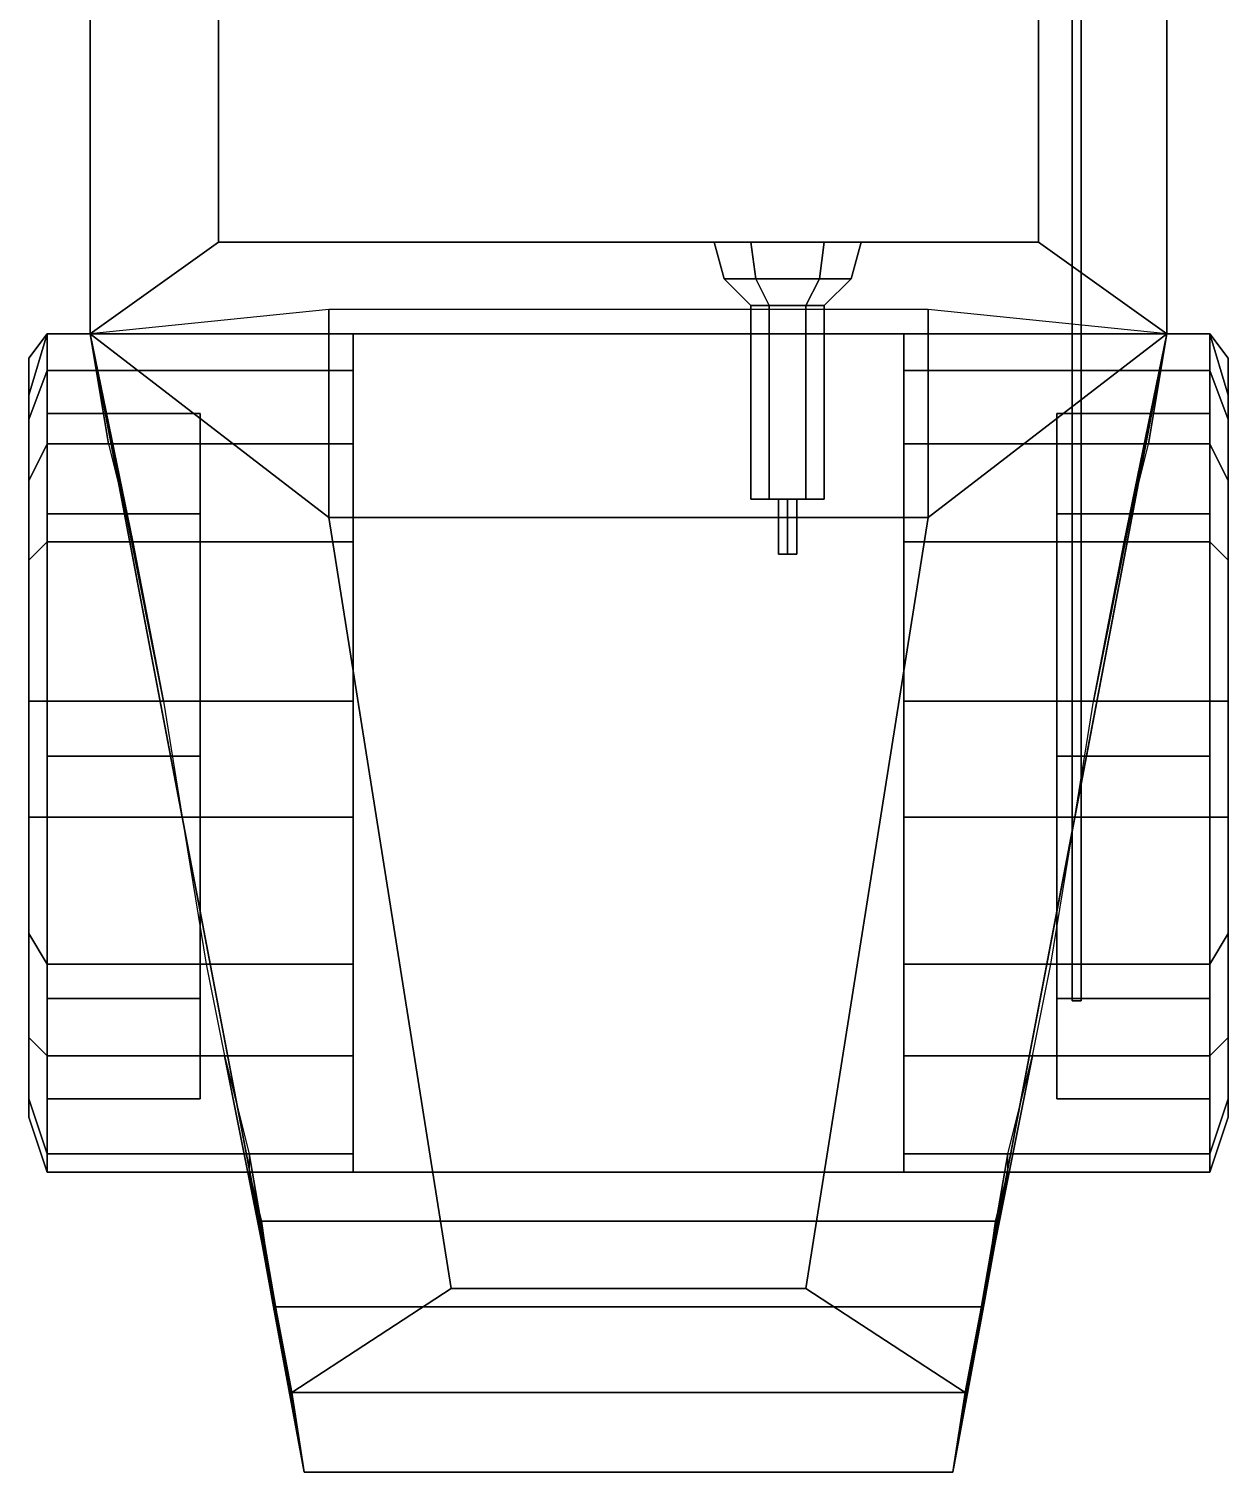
# Model space of a CAD drawing. Header units: millimetres. Extents: x -0.98 to 3, y -2.57 to 7.
# Drawn here: x -0.98 to 0.98, y -2.57 to -0.212 of the extents above; entities that cross this region are included whole.
import ezdxf

# ---------------------------------------------------------------- set-up
doc = ezdxf.new("R2010")
doc.units = ezdxf.units.MM
for name, color, linetype in [('gun', 1, 'Continuous'), ('mudguards', 6, 'Continuous'), ('wheels', 2, 'Continuous')]:
    doc.layers.add(name, color=color, linetype=linetype)

msp = doc.modelspace()

# ---------------------------------------------------------------- linework, layer by layer
for points in [[(-0.88, 1.64, 1.35), (-0.88, -0.71, 1.35), (-0.67, -0.56, 1.76), (-0.67, 1.45, 1.76)], [(0.67, -0.56, 1.76), (0.88, -0.71, 1.35), (0.88, 1.64, 1.35), (0.67, 1.45, 1.76)], [(-0.67, 1.45, 1.76), (-0.67, -0.56, 1.76), (0.67, -0.56, 1.76), (0.67, 1.45, 1.76)], [(0.74, 1.24, 1.72), (0.725, 1.24, 1.7287), (0.725, -1.8, 1.7287), (0.74, -1.8, 1.72)], [(0.725, 1.24, 1.7287), (0.725, 1.24, 1.7113), (0.725, -1.8, 1.7113), (0.725, -1.8, 1.7287)], [(0.725, 1.24, 1.7113), (0.74, 1.24, 1.72), (0.74, -1.8, 1.72), (0.725, -1.8, 1.7113)], [(-0.88, -0.14, 0.32), (-0.88, -0.71, 0.32), (-0.88, -0.71, 1.35), (-0.88, -0.14, 1.35)], [(0.88, -0.14, 0.32), (0.88, -0.71, 0.32), (-0.88, -0.71, 0.32), (-0.88, -0.14, 0.32)], [(0.88, -0.71, 1.35), (0.88, -0.71, 0.32), (0.88, -0.14, 0.32), (0.88, -0.14, 1.35)], [(-0.67, -0.56, 1.76), (-0.88, -0.71, 1.35), (0.88, -0.71, 1.35), (0.67, -0.56, 1.76)], [(-0.88, -0.71, 1.35), (-0.88, -0.71, 1.35), (-0.49, -1.01, 1.44), (-0.49, -0.67, 1.45)], [(-0.49, -0.67, 1.45), (-0.49, -1.01, 1.44), (0.49, -1.01, 1.44), (0.49, -0.67, 1.45)], [(0.49, -1.01, 1.44), (0.88, -0.71, 1.35), (0.88, -0.71, 1.35), (0.49, -0.67, 1.45)], [(-0.88, -0.71, 0.51), (-0.88, -0.71, 0.32), (0.88, -0.71, 0.32), (0.88, -0.71, 0.51)], [(-0.88, -0.71, 1.35), (-0.55, -2.44, 1.11), (-0.29, -2.27, 1.31), (-0.49, -1.01, 1.44)], [(0.88, -0.71, 1.35), (0.55, -2.44, 1.11), (-0.55, -2.44, 1.11), (-0.88, -0.71, 1.35)], [(-0.7293, -1.4999, 1.2404), (-0.88, -0.71, 1.35), (-0.88, -0.71, 1.23), (-0.76, -1.31, 1.23)], [(-0.76, -1.31, 1.23), (-0.88, -0.71, 1.23), (-0.88, -0.71, 1.14), (-0.81, -1.05, 1.14)], [(-0.81, -1.05, 1.14), (-0.88, -0.71, 1.14), (-0.88, -0.71, 1), (-0.85, -0.89, 1)], [(-0.85, -0.89, 1), (-0.88, -0.71, 1), (-0.88, -0.71, 0.51), (-0.87, -0.77, 0.81)], [(-0.45, -0.71, 0.39), (-0.45, -2.08, 0.43), (-0.45, -2.08, 1.23), (-0.45, -0.71, 1.23)], [(0.45, -0.71, 0.39), (0.45, -2.08, 0.43), (-0.45, -2.08, 0.43), (-0.45, -0.71, 0.39)], [(0.29, -2.27, 1.31), (0.55, -2.44, 1.11), (0.88, -0.71, 1.35), (0.49, -1.01, 1.44)], [(0.45, -2.08, 1.23), (0.45, -2.08, 0.43), (0.45, -0.71, 0.39), (0.45, -0.71, 1.23)], [(0.88, -0.71, 1.23), (0.88, -0.71, 1.35), (0.7293, -1.5002, 1.2404), (0.76, -1.31, 1.23)], [(0.88, -0.71, 1.14), (0.88, -0.71, 1.23), (0.76, -1.31, 1.23), (0.81, -1.05, 1.14)], [(0.88, -0.71, 1), (0.88, -0.71, 1.14), (0.81, -1.05, 1.14), (0.85, -0.89, 1)], [(0.88, -0.71, 0.51), (0.88, -0.71, 1), (0.85, -0.89, 1), (0.87, -0.77, 0.81)], [(-0.49, -1.01, 1.44), (-0.29, -2.27, 1.31), (0.29, -2.27, 1.31), (0.49, -1.01, 1.44)], [(-0.55, -2.44, 1.11), (-0.7293, -1.4999, 1.2404), (-0.69, -1.74, 1.14), (-0.66, -1.89, 1.01)], [(0.69, -1.74, 1.14), (0.7293, -1.5002, 1.2404), (0.55, -2.44, 1.11), (0.66, -1.89, 1.01)], [(0.74, -1.8, 1.72), (0.725, -1.8, 1.7287), (0.725, -1.8, 1.7113), (0.74, -1.8, 1.72)], [(-0.53, -2.57, 0.95), (-0.55, -2.44, 1.11), (-0.66, -1.89, 1.01), (-0.62, -2.05, 0.76)], [(0.66, -1.89, 1.01), (0.55, -2.44, 1.11), (0.53, -2.57, 0.95), (0.62, -2.05, 0.76)], [(-0.58, -2.3, 0.51), (-0.53, -2.57, 0.95), (-0.62, -2.05, 0.76), (-0.62, -2.08, 0.51)], [(0.62, -2.05, 0.76), (0.53, -2.57, 0.95), (0.58, -2.3, 0.51), (0.62, -2.08, 0.51)], [(-0.6, -2.16, 0.43), (-0.58, -2.3, 0.51), (-0.62, -2.08, 0.51), (-0.62, -2.08, 0.43)], [(0.62, -2.08, 0.43), (0.6, -2.16, 0.43), (-0.6, -2.16, 0.43), (-0.62, -2.08, 0.43)], [(0.62, -2.08, 0.51), (0.58, -2.3, 0.51), (0.6, -2.16, 0.43), (0.62, -2.08, 0.43)], [(0.6, -2.16, 0.43), (0.58, -2.3, 0.51), (-0.58, -2.3, 0.51), (-0.6, -2.16, 0.43)], [(-0.29, -2.27, 1.31), (-0.55, -2.44, 1.11), (0.55, -2.44, 1.11), (0.29, -2.27, 1.31)], [(0.58, -2.3, 0.51), (0.53, -2.57, 0.95), (-0.53, -2.57, 0.95), (-0.58, -2.3, 0.51)], [(0.53, -2.57, 0.95), (0.55, -2.44, 1.11), (-0.55, -2.44, 1.11), (-0.53, -2.57, 0.95)]]:
    msp.add_3dface(points)
at = {"layer": 'gun'}
for points in [[(0.1561, -0.62, 1.56), (0.14, -0.56, 1.56), (0.2, -0.56, 1.4561), (0.208, -0.62, 1.47)], [(0.208, -0.62, 1.65), (0.2, -0.56, 1.6639), (0.14, -0.56, 1.56), (0.1561, -0.62, 1.56)], [(0.208, -0.62, 1.47), (0.2, -0.56, 1.4561), (0.32, -0.56, 1.4561), (0.312, -0.62, 1.47)], [(0.312, -0.62, 1.65), (0.32, -0.56, 1.6639), (0.2, -0.56, 1.6639), (0.208, -0.62, 1.65)], [(0.312, -0.62, 1.47), (0.32, -0.56, 1.4561), (0.38, -0.56, 1.56), (0.3639, -0.62, 1.56)], [(0.3639, -0.62, 1.56), (0.38, -0.56, 1.56), (0.32, -0.56, 1.6639), (0.312, -0.62, 1.65)], [(0.2, -0.6639, 1.56), (0.1561, -0.62, 1.56), (0.208, -0.62, 1.47), (0.23, -0.6639, 1.508)], [(0.23, -0.6639, 1.612), (0.208, -0.62, 1.65), (0.1561, -0.62, 1.56), (0.2, -0.6639, 1.56)], [(0.23, -0.6639, 1.508), (0.208, -0.62, 1.47), (0.312, -0.62, 1.47), (0.29, -0.6639, 1.508)], [(0.29, -0.6639, 1.612), (0.312, -0.62, 1.65), (0.208, -0.62, 1.65), (0.23, -0.6639, 1.612)], [(0.29, -0.6639, 1.508), (0.312, -0.62, 1.47), (0.3639, -0.62, 1.56), (0.32, -0.6639, 1.56)], [(0.32, -0.6639, 1.56), (0.3639, -0.62, 1.56), (0.312, -0.62, 1.65), (0.29, -0.6639, 1.612)], [(0.23, -0.6639, 1.612), (0.2, -0.6639, 1.56), (0.2, -0.98, 1.56), (0.23, -0.98, 1.612)], [(0.2, -0.6639, 1.56), (0.23, -0.6639, 1.508), (0.23, -0.98, 1.508), (0.2, -0.98, 1.56)], [(0.29, -0.6639, 1.612), (0.23, -0.6639, 1.612), (0.23, -0.98, 1.612), (0.29, -0.98, 1.612)], [(0.23, -0.6639, 1.508), (0.29, -0.6639, 1.508), (0.29, -0.98, 1.508), (0.23, -0.98, 1.508)], [(0.32, -0.6639, 1.56), (0.29, -0.6639, 1.612), (0.29, -0.98, 1.612), (0.32, -0.98, 1.56)], [(0.29, -0.6639, 1.508), (0.32, -0.6639, 1.56), (0.32, -0.98, 1.56), (0.29, -0.98, 1.508)], [(0.29, -0.98, 1.612), (0.23, -0.98, 1.612), (0.2, -0.98, 1.56), (0.32, -0.98, 1.56)], [(0.32, -0.98, 1.56), (0.2, -0.98, 1.56), (0.23, -0.98, 1.508), (0.29, -0.98, 1.508)], [(0.26, -0.98, 1.595), (0.245, -0.98, 1.58), (0.245, -1.07, 1.58), (0.26, -1.07, 1.595)], [(0.245, -0.98, 1.58), (0.26, -0.98, 1.565), (0.26, -1.07, 1.565), (0.245, -1.07, 1.58)], [(0.275, -0.98, 1.58), (0.26, -0.98, 1.595), (0.26, -1.07, 1.595), (0.275, -1.07, 1.58)], [(0.26, -0.98, 1.565), (0.275, -0.98, 1.58), (0.275, -1.07, 1.58), (0.26, -1.07, 1.565)], [(0.26, -1.07, 1.595), (0.245, -1.07, 1.58), (0.26, -1.07, 1.565), (0.275, -1.07, 1.58)]]:
    msp.add_3dface(points, dxfattribs=at)
at = {"layer": 'mudguards'}
for points in [[(-0.98, -0.75, 0.32), (-0.98, -0.81, 0.58), (-0.95, -0.71, 0.51), (-0.95, -0.71, 0.32)], [(-0.95, -0.71, 0.32), (-0.95, -0.71, 0.51), (-0.98, -0.81, 0.58), (-0.98, -0.75, 0.32)], [(-0.95, -0.71, 0.51), (-0.95, -0.77, 0.81), (-0.98, -0.85, 0.77), (-0.98, -0.81, 0.58)], [(-0.98, -0.81, 0.58), (-0.98, -0.85, 0.77), (-0.95, -0.77, 0.81), (-0.95, -0.71, 0.51)], [(-0.95, -0.71, 0.32), (-0.95, -0.71, 0.51), (-0.45, -0.71, 0.51), (-0.45, -0.71, 0.32)], [(-0.45, -0.71, 0.32), (-0.45, -0.71, 0.51), (-0.95, -0.71, 0.51), (-0.95, -0.71, 0.32)], [(-0.45, -0.71, 0.51), (-0.45, -0.77, 0.81), (-0.95, -0.77, 0.81), (-0.95, -0.71, 0.51)], [(-0.95, -0.71, 0.51), (-0.95, -0.77, 0.81), (-0.45, -0.77, 0.81), (-0.45, -0.71, 0.51)], [(0.45, -0.71, 0.51), (0.45, -0.77, 0.81), (0.95, -0.77, 0.81), (0.95, -0.71, 0.51)], [(0.95, -0.71, 0.51), (0.95, -0.77, 0.81), (0.45, -0.77, 0.81), (0.45, -0.71, 0.51)], [(0.95, -0.71, 0.32), (0.95, -0.71, 0.51), (0.45, -0.71, 0.51), (0.45, -0.71, 0.32)], [(0.45, -0.71, 0.32), (0.45, -0.71, 0.51), (0.95, -0.71, 0.51), (0.95, -0.71, 0.32)], [(0.95, -0.71, 0.51), (0.95, -0.77, 0.81), (0.98, -0.85, 0.77), (0.98, -0.81, 0.58)], [(0.98, -0.81, 0.58), (0.98, -0.85, 0.77), (0.95, -0.77, 0.81), (0.95, -0.71, 0.51)], [(0.98, -0.75, 0.32), (0.98, -0.81, 0.58), (0.95, -0.71, 0.51), (0.95, -0.71, 0.32)], [(0.95, -0.71, 0.32), (0.95, -0.71, 0.51), (0.98, -0.81, 0.58), (0.98, -0.75, 0.32)], [(-0.95, -0.77, 0.81), (-0.95, -0.89, 1), (-0.98, -0.95, 0.94), (-0.98, -0.85, 0.77)], [(-0.98, -0.85, 0.77), (-0.98, -0.95, 0.94), (-0.95, -0.89, 1), (-0.95, -0.77, 0.81)], [(-0.95, -0.77, 0.81), (-0.95, -0.89, 1), (-0.45, -0.89, 1), (-0.45, -0.77, 0.81)], [(-0.45, -0.77, 0.81), (-0.45, -0.89, 1), (-0.95, -0.89, 1), (-0.95, -0.77, 0.81)], [(0.95, -0.77, 0.81), (0.95, -0.89, 1), (0.45, -0.89, 1), (0.45, -0.77, 0.81)], [(0.45, -0.77, 0.81), (0.45, -0.89, 1), (0.95, -0.89, 1), (0.95, -0.77, 0.81)], [(0.98, -0.85, 0.77), (0.98, -0.95, 0.94), (0.95, -0.89, 1), (0.95, -0.77, 0.81)], [(0.95, -0.77, 0.81), (0.95, -0.89, 1), (0.98, -0.95, 0.94), (0.98, -0.85, 0.77)], [(-0.98, -0.95, 0.94), (-0.98, -1.08, 1.05), (-0.95, -1.05, 1.14), (-0.95, -0.89, 1)], [(-0.95, -0.89, 1), (-0.95, -1.05, 1.14), (-0.98, -1.08, 1.05), (-0.98, -0.95, 0.94)], [(-0.45, -0.89, 1), (-0.45, -1.05, 1.14), (-0.95, -1.05, 1.14), (-0.95, -0.89, 1)], [(-0.95, -0.89, 1), (-0.95, -1.05, 1.14), (-0.45, -1.05, 1.14), (-0.45, -0.89, 1)], [(0.95, -0.89, 1), (0.95, -1.05, 1.14), (0.45, -1.05, 1.14), (0.45, -0.89, 1)], [(0.45, -0.89, 1), (0.45, -1.05, 1.14), (0.95, -1.05, 1.14), (0.95, -0.89, 1)], [(0.98, -0.95, 0.94), (0.98, -1.08, 1.05), (0.95, -1.05, 1.14), (0.95, -0.89, 1)], [(0.95, -0.89, 1), (0.95, -1.05, 1.14), (0.98, -1.08, 1.05), (0.98, -0.95, 0.94)], [(-0.98, -1.08, 1.05), (-0.98, -1.31, 1.14), (-0.95, -1.31, 1.23), (-0.95, -1.05, 1.14)], [(-0.95, -1.05, 1.14), (-0.95, -1.31, 1.23), (-0.98, -1.31, 1.14), (-0.98, -1.08, 1.05)], [(-0.45, -1.05, 1.14), (-0.45, -1.31, 1.23), (-0.95, -1.31, 1.23), (-0.95, -1.05, 1.14)], [(-0.95, -1.05, 1.14), (-0.95, -1.31, 1.23), (-0.45, -1.31, 1.23), (-0.45, -1.05, 1.14)], [(0.45, -1.05, 1.14), (0.45, -1.31, 1.23), (0.95, -1.31, 1.23), (0.95, -1.05, 1.14)], [(0.95, -1.05, 1.14), (0.95, -1.31, 1.23), (0.45, -1.31, 1.23), (0.45, -1.05, 1.14)], [(0.95, -1.05, 1.14), (0.95, -1.31, 1.23), (0.98, -1.31, 1.14), (0.98, -1.08, 1.05)], [(0.98, -1.08, 1.05), (0.98, -1.31, 1.14), (0.95, -1.31, 1.23), (0.95, -1.05, 1.14)], [(-0.98, -1.31, 1.14), (-0.98, -1.5, 1.14), (-0.95, -1.5, 1.24), (-0.95, -1.31, 1.23)], [(-0.95, -1.31, 1.23), (-0.95, -1.5, 1.24), (-0.98, -1.5, 1.14), (-0.98, -1.31, 1.14)], [(-0.95, -1.31, 1.23), (-0.95, -1.5, 1.24), (-0.45, -1.5, 1.24), (-0.45, -1.31, 1.23)], [(-0.45, -1.31, 1.23), (-0.45, -1.5, 1.24), (-0.95, -1.5, 1.24), (-0.95, -1.31, 1.23)], [(0.95, -1.31, 1.23), (0.95, -1.5, 1.24), (0.45, -1.5, 1.24), (0.45, -1.31, 1.23)], [(0.45, -1.31, 1.23), (0.45, -1.5, 1.24), (0.95, -1.5, 1.24), (0.95, -1.31, 1.23)], [(0.98, -1.31, 1.14), (0.98, -1.5, 1.14), (0.95, -1.5, 1.24), (0.95, -1.31, 1.23)], [(0.95, -1.31, 1.23), (0.95, -1.5, 1.24), (0.98, -1.5, 1.14), (0.98, -1.31, 1.14)], [(-0.95, -1.5, 1.24), (-0.95, -1.74, 1.14), (-0.98, -1.69, 1.07), (-0.98, -1.5, 1.14)], [(-0.98, -1.5, 1.14), (-0.98, -1.69, 1.07), (-0.95, -1.74, 1.14), (-0.95, -1.5, 1.24)], [(-0.95, -1.5, 1.24), (-0.95, -1.74, 1.14), (-0.45, -1.74, 1.14), (-0.45, -1.5, 1.24)], [(-0.45, -1.5, 1.24), (-0.45, -1.74, 1.14), (-0.95, -1.74, 1.14), (-0.95, -1.5, 1.24)], [(0.95, -1.5, 1.24), (0.95, -1.74, 1.14), (0.45, -1.74, 1.14), (0.45, -1.5, 1.24)], [(0.45, -1.5, 1.24), (0.45, -1.74, 1.14), (0.95, -1.74, 1.14), (0.95, -1.5, 1.24)], [(0.98, -1.5, 1.14), (0.98, -1.69, 1.07), (0.95, -1.74, 1.14), (0.95, -1.5, 1.24)], [(0.95, -1.5, 1.24), (0.95, -1.74, 1.14), (0.98, -1.69, 1.07), (0.98, -1.5, 1.14)], [(-0.98, -1.69, 1.07), (-0.98, -1.86, 0.92), (-0.95, -1.89, 1.01), (-0.95, -1.74, 1.14)], [(-0.95, -1.74, 1.14), (-0.95, -1.89, 1.01), (-0.98, -1.86, 0.92), (-0.98, -1.69, 1.07)], [(0.95, -1.74, 1.14), (0.95, -1.89, 1.01), (0.98, -1.86, 0.92), (0.98, -1.69, 1.07)], [(0.98, -1.69, 1.07), (0.98, -1.86, 0.92), (0.95, -1.89, 1.01), (0.95, -1.74, 1.14)], [(-0.45, -1.74, 1.14), (-0.45, -1.89, 1.01), (-0.95, -1.89, 1.01), (-0.95, -1.74, 1.14)], [(-0.95, -1.74, 1.14), (-0.95, -1.89, 1.01), (-0.45, -1.89, 1.01), (-0.45, -1.74, 1.14)], [(0.45, -1.74, 1.14), (0.45, -1.89, 1.01), (0.95, -1.89, 1.01), (0.95, -1.74, 1.14)], [(0.95, -1.74, 1.14), (0.95, -1.89, 1.01), (0.45, -1.89, 1.01), (0.45, -1.74, 1.14)], [(-0.95, -1.89, 1.01), (-0.95, -2.05, 0.76), (-0.98, -1.96, 0.74), (-0.98, -1.86, 0.92)], [(-0.98, -1.86, 0.92), (-0.98, -1.96, 0.74), (-0.95, -2.05, 0.76), (-0.95, -1.89, 1.01)], [(0.98, -1.86, 0.92), (0.98, -1.96, 0.74), (0.95, -2.05, 0.76), (0.95, -1.89, 1.01)], [(0.95, -1.89, 1.01), (0.95, -2.05, 0.76), (0.98, -1.96, 0.74), (0.98, -1.86, 0.92)], [(-0.95, -1.89, 1.01), (-0.95, -2.05, 0.76), (-0.45, -2.05, 0.76), (-0.45, -1.89, 1.01)], [(-0.45, -1.89, 1.01), (-0.45, -2.05, 0.76), (-0.95, -2.05, 0.76), (-0.95, -1.89, 1.01)], [(0.95, -1.89, 1.01), (0.95, -2.05, 0.76), (0.45, -2.05, 0.76), (0.45, -1.89, 1.01)], [(0.45, -1.89, 1.01), (0.45, -2.05, 0.76), (0.95, -2.05, 0.76), (0.95, -1.89, 1.01)], [(-0.95, -2.05, 0.76), (-0.95, -2.08, 0.51), (-0.98, -1.99, 0.61), (-0.98, -1.96, 0.74)], [(-0.98, -1.96, 0.74), (-0.98, -1.99, 0.61), (-0.95, -2.08, 0.51), (-0.95, -2.05, 0.76)], [(0.95, -2.05, 0.76), (0.95, -2.08, 0.51), (0.98, -1.99, 0.61), (0.98, -1.96, 0.74)], [(0.98, -1.96, 0.74), (0.98, -1.99, 0.61), (0.95, -2.08, 0.51), (0.95, -2.05, 0.76)], [(-0.98, -1.99, 0.61), (-0.98, -1.99, 0.52), (-0.95, -2.08, 0.43), (-0.95, -2.08, 0.51)], [(-0.95, -2.08, 0.51), (-0.95, -2.08, 0.43), (-0.98, -1.99, 0.52), (-0.98, -1.99, 0.61)], [(0.98, -1.99, 0.61), (0.98, -1.99, 0.52), (0.95, -2.08, 0.43), (0.95, -2.08, 0.51)], [(0.95, -2.08, 0.51), (0.95, -2.08, 0.43), (0.98, -1.99, 0.52), (0.98, -1.99, 0.61)], [(-0.95, -2.05, 0.76), (-0.95, -2.08, 0.51), (-0.45, -2.08, 0.51), (-0.45, -2.05, 0.76)], [(-0.45, -2.05, 0.76), (-0.45, -2.08, 0.51), (-0.95, -2.08, 0.51), (-0.95, -2.05, 0.76)], [(0.45, -2.05, 0.76), (0.45, -2.08, 0.51), (0.95, -2.08, 0.51), (0.95, -2.05, 0.76)], [(0.95, -2.05, 0.76), (0.95, -2.08, 0.51), (0.45, -2.08, 0.51), (0.45, -2.05, 0.76)], [(-0.45, -2.08, 0.51), (-0.45, -2.08, 0.43), (-0.95, -2.08, 0.43), (-0.95, -2.08, 0.51)], [(-0.95, -2.08, 0.51), (-0.95, -2.08, 0.43), (-0.45, -2.08, 0.43), (-0.45, -2.08, 0.51)], [(0.95, -2.08, 0.51), (0.95, -2.08, 0.43), (0.45, -2.08, 0.43), (0.45, -2.08, 0.51)], [(0.45, -2.08, 0.51), (0.45, -2.08, 0.43), (0.95, -2.08, 0.43), (0.95, -2.08, 0.51)]]:
    msp.add_3dface(points, dxfattribs=at)
at = {"layer": 'wheels'}
for points in [[(-0.95, -1.796, 0.134), (-0.95, -0.84, 0.53), (-0.95, -1.004, 0.134), (-0.95, -1.4, -0.03)], [(-0.95, -1.96, 0.53), (-0.95, -1.004, 0.926), (-0.95, -0.84, 0.53), (-0.95, -1.796, 0.134)], [(-0.7, -0.84, 0.53), (-0.7, -1.004, 0.134), (-0.95, -1.004, 0.134), (-0.95, -0.84, 0.53)], [(-0.7, -1.004, 0.926), (-0.7, -0.84, 0.53), (-0.95, -0.84, 0.53), (-0.95, -1.004, 0.926)], [(-0.7, -1.4, -0.03), (-0.7, -1.004, 0.134), (-0.7, -0.84, 0.53), (-0.7, -1.796, 0.134)], [(-0.7, -1.796, 0.134), (-0.7, -0.84, 0.53), (-0.7, -1.004, 0.926), (-0.7, -1.96, 0.53)], [(0.95, -0.84, 0.53), (0.95, -1.004, 0.134), (0.7, -1.004, 0.134), (0.7, -0.84, 0.53)], [(0.7, -1.96, 0.53), (0.7, -1.004, 0.926), (0.7, -0.84, 0.53), (0.7, -1.796, 0.134)], [(0.7, -1.796, 0.134), (0.7, -0.84, 0.53), (0.7, -1.004, 0.134), (0.7, -1.4, -0.03)], [(0.95, -1.004, 0.926), (0.95, -0.84, 0.53), (0.7, -0.84, 0.53), (0.7, -1.004, 0.926)], [(0.95, -1.796, 0.134), (0.95, -0.84, 0.53), (0.95, -1.004, 0.926), (0.95, -1.96, 0.53)], [(0.95, -1.4, -0.03), (0.95, -1.004, 0.134), (0.95, -0.84, 0.53), (0.95, -1.796, 0.134)], [(-0.7, -1.004, 0.134), (-0.7, -1.4, -0.03), (-0.95, -1.4, -0.03), (-0.95, -1.004, 0.134)], [(-0.95, -1.796, 0.926), (-0.95, -1.4, 1.09), (-0.95, -1.004, 0.926), (-0.95, -1.96, 0.53)], [(-0.7, -1.4, 1.09), (-0.7, -1.004, 0.926), (-0.95, -1.004, 0.926), (-0.95, -1.4, 1.09)], [(-0.7, -1.96, 0.53), (-0.7, -1.004, 0.926), (-0.7, -1.4, 1.09), (-0.7, -1.796, 0.926)], [(0.95, -1.004, 0.134), (0.95, -1.4, -0.03), (0.7, -1.4, -0.03), (0.7, -1.004, 0.134)], [(0.7, -1.796, 0.926), (0.7, -1.4, 1.09), (0.7, -1.004, 0.926), (0.7, -1.96, 0.53)], [(0.95, -1.4, 1.09), (0.95, -1.004, 0.926), (0.7, -1.004, 0.926), (0.7, -1.4, 1.09)], [(0.95, -1.96, 0.53), (0.95, -1.004, 0.926), (0.95, -1.4, 1.09), (0.95, -1.796, 0.926)], [(-0.7, -1.4, -0.03), (-0.7, -1.796, 0.134), (-0.95, -1.796, 0.134), (-0.95, -1.4, -0.03)], [(-0.7, -1.796, 0.926), (-0.7, -1.4, 1.09), (-0.95, -1.4, 1.09), (-0.95, -1.796, 0.926)], [(0.95, -1.4, -0.03), (0.95, -1.796, 0.134), (0.7, -1.796, 0.134), (0.7, -1.4, -0.03)], [(0.95, -1.796, 0.926), (0.95, -1.4, 1.09), (0.7, -1.4, 1.09), (0.7, -1.796, 0.926)], [(-0.7, -1.796, 0.134), (-0.7, -1.96, 0.53), (-0.95, -1.96, 0.53), (-0.95, -1.796, 0.134)], [(-0.7, -1.96, 0.53), (-0.7, -1.796, 0.926), (-0.95, -1.796, 0.926), (-0.95, -1.96, 0.53)], [(0.95, -1.796, 0.134), (0.95, -1.96, 0.53), (0.7, -1.96, 0.53), (0.7, -1.796, 0.134)], [(0.95, -1.96, 0.53), (0.95, -1.796, 0.926), (0.7, -1.796, 0.926), (0.7, -1.96, 0.53)]]:
    msp.add_3dface(points, dxfattribs=at)

doc.saveas('drawing.dxf')
